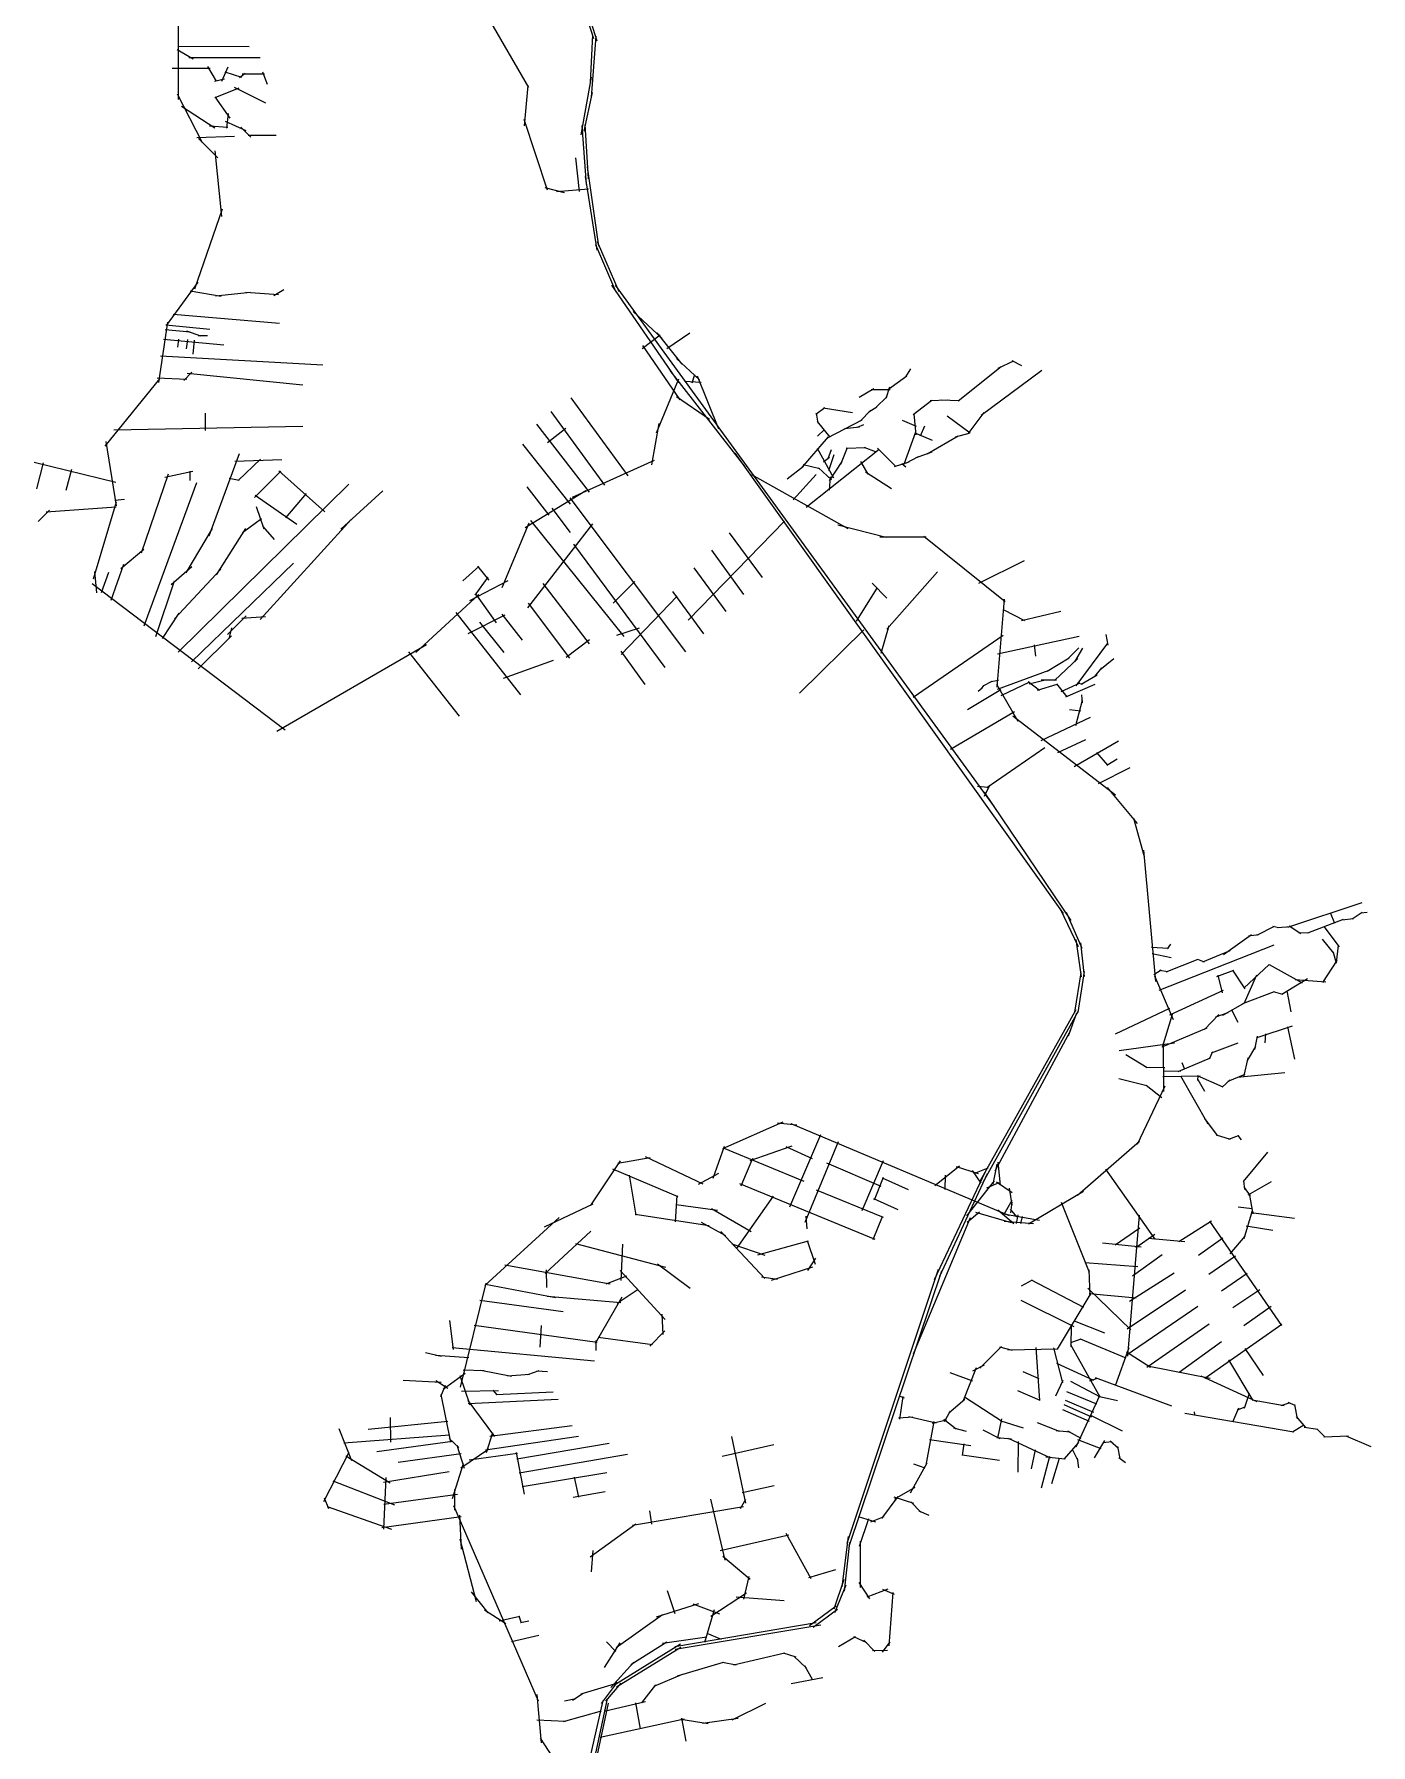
# Model space of a CAD drawing. Header units: inches. Extents: x 723427 to 759408, y 6910722 to 6968430.
# Drawn here: x 743970 to 747840, y 6947911 to 6952862 of the extents above; entities that cross this region are included whole.
import ezdxf

# ---------------------------------------------------------------- set-up
doc = ezdxf.new("R2010")
doc.units = ezdxf.units.IN
doc.header["$MEASUREMENT"] = 0

msp = doc.modelspace()

# ---------------------------------------------------------------- linework, layer by layer
for points in [[(745483.1, 6953182.2), (745589.3, 6952850.1)], [(745494.4, 6953178.2), (745599.1, 6952843)], [(745250, 6952970.4), (745401.5, 6952707.9)], [(744388.4, 6952673.2), (744388.4, 6952903.8)], [(745581.2, 6952722.9), (745588, 6952860.9)], [(745583.9, 6952680.6), (745597.4, 6952856.9)], [(744383.9, 6952818.4), (744430.4, 6952791.5)], [(744386.7, 6952827.4), (744592.6, 6952826.6)], [(744417.9, 6952795.2), (744624.6, 6952795.2)], [(744369.4, 6952764.6), (744479.7, 6952764.6)], [(744472.4, 6952768.6), (744496.9, 6952726.2)], [(744513.9, 6952726.7), (744532.1, 6952767.7)], [(744522.3, 6952753.7), (744570.5, 6952737.7)], [(744564.7, 6952737.3), (744580.7, 6952750.1)], [(744572.3, 6952747.9), (744637.1, 6952747.9)], [(744631.1, 6952753.5), (744644.9, 6952718.2)], [(745554.1, 6952571.1), (745583.9, 6952737.8)], [(744384.6, 6952689.7), (744456.4, 6952548.8)], [(744491.9, 6952726.5), (744521.1, 6952733.3)], [(744493.7, 6952679.6), (744563.9, 6952707)], [(744548.8, 6952709), (744639.8, 6952664.1)], [(745389.8, 6952596.8), (745400.1, 6952713.8)], [(745562.7, 6952581.4), (745586.2, 6952693.5)], [(744396.6, 6952653.8), (744493.6, 6952591.4)], [(744492.7, 6952681.6), (744536.7, 6952619.2)], [(744477.3, 6952597.7), (744531.1, 6952593.1)], [(744522.9, 6952610.3), (744582.9, 6952584.1)], [(744528.3, 6952590.2), (744532.5, 6952633.2)], [(744568.3, 6952593.6), (744597.2, 6952564.7)], [(745387.8, 6952616.6), (745455.2, 6952411.9)], [(745555.6, 6952598.6), (745568.3, 6952427.1)], [(745564.1, 6952601.2), (745574.4, 6952443.5)], [(744440.8, 6952563.1), (744549.7, 6952567.2)], [(744446.3, 6952560.5), (744501.9, 6952504.9)], [(744589.7, 6952569.8), (744670.8, 6952569.8)], [(744493.5, 6952524.7), (744512.2, 6952334.9)], [(745537.7, 6952504.9), (745548.4, 6952407.3)], [(745565.1, 6952450.7), (745599.4, 6952237.7)], [(745571, 6952478.4), (745604.2, 6952249.1)], [(745448.6, 6952418.7), (745504.8, 6952404.5)], [(745482.1, 6952407.5), (745574.9, 6952415.1)], [(744435.2, 6952125), (744515.4, 6952356.6)], [(745595.7, 6952253.6), (745652.8, 6952118.9)], [(745600.5, 6952262.6), (745663.2, 6952117.4)], [(744353.2, 6952019.5), (744445.3, 6952145.1)], [(744421.8, 6952119.6), (744511.5, 6952104.5)], [(744495.1, 6952104.8), (744596.8, 6952116.1)], [(744582.5, 6952116.1), (744677.7, 6952109.3)], [(744663.6, 6952106), (744693.3, 6952123.1)], [(745642, 6952136.4), (745835.8, 6951854.1)], [(745652.2, 6952136.5), (746749.7, 6950625.9)], [(744372.3, 6952052.1), (744680.7, 6952025.8)], [(745704.4, 6952059.8), (745788.1, 6951982.1)], [(744330.7, 6951854.6), (744356.8, 6952029.3)], [(744349.4, 6952008.2), (744421.5, 6952000.7)], [(744351, 6952021.1), (744478.4, 6952009)], [(744411.6, 6952003.7), (744452, 6951989)], [(745730.6, 6951952.6), (745782.5, 6951992.7)], [(745772.9, 6951998.4), (745845.3, 6951907)], [(745801.7, 6951953), (745868.1, 6951998.3)], [(744344.3, 6951979.9), (744519.3, 6951962.9)], [(744386, 6951956.4), (744388.7, 6951979.9)], [(744411.1, 6951952.1), (744414.7, 6951979)], [(744430.8, 6951936.5), (744434.4, 6951976.5)], [(744445.4, 6951990.1), (744472.4, 6951990.1)], [(745731.6, 6951961.3), (745839, 6951804.2)], [(744336.3, 6951931.3), (744805.8, 6951905.6)], [(745830.1, 6951923.8), (745896.7, 6951862.2)], [(746493.3, 6951870.8), (746508.2, 6951893.6)], [(746645, 6951801.6), (746769.4, 6951901.1)], [(746761.2, 6951895.9), (746806.1, 6951917.3)], [(746800.9, 6951918.3), (746828.4, 6951903.9)], [(744175.8, 6951670.2), (744334.2, 6951864.6)], [(744325.8, 6951867.7), (744412.2, 6951863.5)], [(744403.2, 6951860.5), (744426.5, 6951883.8)], [(744413.3, 6951881.6), (744748.2, 6951847.3)], [(745771.5, 6951708.3), (745836.9, 6951864.9)], [(745810.4, 6951889.3), (746027.8, 6951610)], [(745853.4, 6951858.3), (745901.3, 6951855.7)], [(745874.7, 6951853.5), (745883.2, 6951877.6)], [(745889.6, 6951873.7), (745951, 6951720.2)], [(746440.4, 6951833.2), (746496.6, 6951873.8)], [(746712.3, 6951759.9), (746887.5, 6951890.3)], [(745523.4, 6951809.6), (745689, 6951584.6)], [(745829.9, 6951813.8), (745925.7, 6951748.3)], [(746358.9, 6951812.2), (746401.4, 6951836.7)], [(746393.7, 6951833.7), (746448.1, 6951834.5)], [(746406.1, 6951781.1), (746439.3, 6951813.5)], [(746436.4, 6951809.3), (746447.6, 6951842)], [(746515.4, 6951761.6), (746568.8, 6951803.3)], [(746564.2, 6951802.4), (746613.9, 6951804)], [(746595.6, 6951803.9), (746647.9, 6951802)], [(744466.6, 6951715.6), (744466.6, 6951765.9)], [(745466.3, 6951770), (745621.7, 6951556.9)], [(746233.4, 6951762.9), (746259.4, 6951782.1)], [(746233.8, 6951765.6), (746239.3, 6951737)], [(746254.7, 6951780.6), (746339, 6951767.9)], [(746266.6, 6951694.6), (746367, 6951746.4)], [(746361.5, 6951742.5), (746392.7, 6951774.6)], [(746386.8, 6951769.6), (746410, 6951784.3)], [(746483.3, 6951745.5), (746523.3, 6951728.2)], [(746517.1, 6951764), (746523.1, 6951702.8)], [(746613.8, 6951758.2), (746679.9, 6951708.5)], [(746674.6, 6951705.6), (746720.2, 6951767.6)], [(744200.9, 6951717.2), (744748.3, 6951727.8)], [(745424.1, 6951734.1), (745577.4, 6951536.6)], [(745456.5, 6951680.6), (745509.6, 6951721.8)], [(745757.9, 6951616.2), (745779.7, 6951735.3)], [(746191.7, 6951606.8), (746269.7, 6951697.1)], [(746237.2, 6951741.1), (746273.8, 6951695.7)], [(746238.4, 6951698.8), (746258.1, 6951718.5)], [(746315.7, 6951720.9), (746359.3, 6951726)], [(746354.1, 6951724.7), (746371.9, 6951733)], [(746489.1, 6951617.6), (746523.1, 6951711.4)], [(746519.6, 6951708.5), (746570, 6951687.8)], [(746536.1, 6951700.4), (746549, 6951728.5)], [(746555.1, 6951647.7), (746645.3, 6951699.8)], [(746637.1, 6951697), (746677.4, 6951707.6)], [(744177.8, 6951684), (744207.9, 6951497.1)], [(744476.8, 6951410.8), (744564.6, 6951649.3)], [(745384.2, 6951675.4), (745521.5, 6951502.4)], [(745999, 6951649.6), (746949.1, 6950317.1)], [(746205.5, 6951493.2), (746416.1, 6951661.6)], [(746237.4, 6951664), (746284.2, 6951578.8)], [(746269.1, 6951634.3), (746278.1, 6951660.2)], [(746271.2, 6951599.3), (746286, 6951645.6)], [(746305.8, 6951618.1), (746325, 6951666)], [(746321.2, 6951664), (746378.3, 6951666.6)], [(746372.6, 6951667.4), (746408, 6951653.6)], [(746412.1, 6951663.9), (746465.1, 6951610.9)], [(746521.3, 6951636.3), (746569.8, 6951653.6)], [(743970.2, 6951623.6), (744206.2, 6951565.5)], [(743977.5, 6951547), (743997.2, 6951621.6)], [(744063, 6951543.1), (744078.9, 6951603)], [(744348.2, 6951580.7), (744429.6, 6951597.9)], [(744421.9, 6951570.9), (744421.9, 6951597.6)], [(744551, 6951626.4), (744687.3, 6951631.5)], [(744560.9, 6951571.1), (744625.3, 6951632.8)], [(744608, 6951521.3), (744684.7, 6951598)], [(744678.2, 6951599), (744812, 6951479.6)], [(745528.5, 6951522.4), (745765.9, 6951629.3)], [(746150.5, 6951575.1), (746197.1, 6951612.1)], [(746196.9, 6951617.1), (746244.3, 6951605.7)], [(746241.1, 6951607.2), (746278.5, 6951572.6)], [(746255.5, 6951624.9), (746272.5, 6951638.3)], [(746272.9, 6951569.3), (746309.5, 6951625.3)], [(746362.4, 6951625.8), (746383.8, 6951588.8)], [(746376.8, 6951595.8), (746452.2, 6951547.9)], [(746461.3, 6951611.4), (746503.4, 6951624.6)], [(746482.2, 6951619.4), (746493.5, 6951610.1)], [(746494.1, 6951620.7), (746530.7, 6951640.1)], [(744280.6, 6951361.7), (744358.6, 6951589.9)], [(744288.9, 6951149.6), (744441.5, 6951564.7)], [(744387, 6951074), (744881.3, 6951560.3)], [(744534.2, 6951577.3), (744563.6, 6951571.4)], [(745396.3, 6951552.1), (745460.2, 6951470.4)], [(746046.6, 6951588.4), (746325.4, 6951431.4)], [(746167.9, 6951514.4), (746234.6, 6951588.4)], [(746272.9, 6951542.3), (746276.1, 6951581.7)], [(744142.2, 6951285.9), (744208.6, 6951509.4)], [(744203.2, 6951513.8), (744231.7, 6951517.1)], [(744610.3, 6951528.7), (744730.9, 6951443.9)], [(744613.3, 6951495.8), (744635.5, 6951430.3)], [(744698.9, 6951462.9), (744758.7, 6951533.3)], [(744858.4, 6951429.8), (744979.6, 6951540.4)], [(745391.3, 6951435.1), (745567, 6951541.8)], [(745521.1, 6951520.7), (745855.7, 6951074.7)], [(743981.8, 6951451.9), (744014.3, 6951484.4)], [(744005.1, 6951480.1), (744207.8, 6951494.9)], [(744572.8, 6951420.3), (744628.2, 6951460.5)], [(744624.2, 6951168.6), (744887.8, 6951457.9)], [(745324.6, 6951261.4), (745403, 6951448)], [(745406.7, 6951455.3), (745677.1, 6951119.5)], [(745468.6, 6951490.3), (745521.8, 6951420.4)], [(745863.7, 6951166.2), (746142.2, 6951453.4)], [(744410.3, 6951303), (744486.9, 6951431.8)], [(744497.7, 6951298), (744583.1, 6951431.4)], [(744631.7, 6951437.2), (744664.6, 6951399.7)], [(745399.8, 6951201.9), (745587.1, 6951445.5)], [(745982.7, 6951419.6), (746077.8, 6951289.5)], [(746296.7, 6951442.7), (746437.1, 6951406.2)], [(746418.7, 6951407.2), (746552.4, 6951407.2)], [(746546.1, 6951409.2), (746781.4, 6951220.5)], [(744220.9, 6951315.6), (744287.2, 6951371.6)], [(745531.6, 6951386.3), (745795.8, 6951029.5)], [(745931.5, 6951369.4), (746024.1, 6951240.4)], [(744145.1, 6951307.1), (744150.6, 6951245.6)], [(744165.5, 6951246.3), (744186.5, 6951305.8)], [(744193.1, 6951224.4), (744229.5, 6951328.6)], [(744367.1, 6951269.4), (744426.6, 6951321.3)], [(744376.4, 6951170.3), (744510.3, 6951313.9)], [(744425.4, 6951046.1), (744721.1, 6951331.4)], [(745211.4, 6951280.4), (745257.6, 6951321.8)], [(745254, 6951322.5), (745286.9, 6951281.9)], [(745880.3, 6951317.7), (745972.4, 6951191.5)], [(746438.5, 6951140.8), (746585.8, 6951305.9)], [(746705, 6951273.6), (746837.2, 6951338.7)], [(744138.4, 6951272.6), (744696.5, 6950848.8)], [(744321.9, 6951119.5), (744376.7, 6951280.6)], [(745231.5, 6951223.5), (745342, 6951281.3)], [(745246.6, 6951238.6), (745284.9, 6951291.1)], [(745442.7, 6951272.1), (745576.8, 6951097.8)], [(745646.4, 6951216), (745709.1, 6951278.8)], [(745818.1, 6951249.5), (745908.2, 6951126.4)], [(746351.2, 6951163.5), (746410.8, 6951259.3)], [(746395.8, 6951273.6), (746439.2, 6951230.2)], [(745075.2, 6951072.8), (745257.8, 6951240.8)], [(745247.4, 6951242.2), (745307.3, 6951158.6)], [(745400.3, 6951215.2), (745520.4, 6951056.6)], [(745669.6, 6951066.8), (745831.9, 6951236.3)], [(746758, 6950972.9), (746779, 6951226.9)], [(744342, 6951113.5), (744389.5, 6951186.7)], [(744529.9, 6951125.2), (744583.8, 6951179.1)], [(744571.2, 6951172.5), (744640.2, 6951176.8)], [(745190.6, 6951188.7), (745378, 6950950.5)], [(745226.7, 6951127.7), (745333.8, 6951182)], [(745259.6, 6951160.6), (745329.9, 6951072.8)], [(745324.4, 6951184.2), (745382.7, 6951108.5)], [(746422.6, 6951071.3), (746445.3, 6951151.1)], [(746775.8, 6951197.5), (746837.7, 6951165.1)], [(746828.3, 6951165.1), (746942.9, 6951192.5)], [(744445.3, 6951025.6), (744541.2, 6951121.5)], [(744534.9, 6951112.1), (744542, 6951144.1)], [(745510.7, 6951059.4), (745578.3, 6951110.2)], [(745656.6, 6951123.3), (745722.7, 6951144.5)], [(746186.1, 6950955.3), (746372.4, 6951138.4)], [(746514.9, 6950943.3), (746775.5, 6951123.1)], [(746759.6, 6951069.4), (746996, 6951119.9)], [(746986.7, 6950976), (747079, 6951099.9)], [(747072.9, 6951124.5), (747078.6, 6951094.2)], [(744672.2, 6950845.2), (745106, 6951095.7)], [(745053.7, 6951074.7), (745200.4, 6950888.8)], [(745328.7, 6950998.4), (745473.8, 6951050.9)], [(745668.3, 6951076.5), (745737.9, 6950979.9)], [(746864.9, 6951094.9), (746869.4, 6951062.2)], [(746903.3, 6951019), (746967.1, 6951057.5)], [(746923.9, 6950991.9), (746992.2, 6951055)], [(746963, 6951054.7), (746994.2, 6951085.9)], [(746983.2, 6951045.4), (747006.3, 6951085.4)], [(747055, 6951022.2), (747096.4, 6951055.4)], [(746759.1, 6950967), (746908.9, 6951021.7)], [(747001.3, 6950981.5), (747047.4, 6951008.1)], [(747041.2, 6951003.2), (747061.4, 6951028.6)], [(746672.1, 6950907.9), (746768.5, 6950965.4)], [(746703.5, 6950961.4), (746714.9, 6950970.3)], [(746712.6, 6950967.7), (746719.2, 6950977.6)], [(746717.3, 6950976.2), (746744, 6950990)], [(746739.4, 6950988.6), (746762.4, 6950993)], [(746756.5, 6950980.9), (746818.3, 6950873.9)], [(746769.8, 6950948.3), (746852.8, 6950987.9)], [(746847.9, 6950988.7), (746880.8, 6950963.7)], [(746851.3, 6950981.7), (746897.2, 6950994)], [(746875, 6950963.7), (746932, 6950981.5)], [(746885.6, 6950993.3), (746929.5, 6950993.3)], [(746930.2, 6950982.4), (746960.3, 6950944.4)], [(746943.4, 6950960), (746998.7, 6950985.2)], [(746956.9, 6950944.3), (747042.3, 6950980.8)], [(746989.7, 6950984.1), (747005.9, 6950982.3)], [(746623.2, 6950793), (746808, 6950902)], [(746967.3, 6950907.6), (747000.8, 6950904.4)], [(746985.8, 6950861.3), (747005.2, 6950934.9)], [(747002.7, 6950950.5), (747004.7, 6950927.1)], [(746803.5, 6950889.8), (747100.9, 6950660.4)], [(746885.3, 6950817.9), (747028.6, 6950885.9)], [(746933.6, 6950783.2), (747015.2, 6950820.6)], [(746981.3, 6950742.4), (747109.8, 6950817.3)], [(746728, 6950682), (746896, 6950797.5)], [(747046.1, 6950783.1), (747077.5, 6950746.7)], [(747075.3, 6950746.3), (747105.3, 6950764.6)], [(747051.9, 6950693.3), (747142.8, 6950739.6)], [(746701.7, 6950685.8), (746732.2, 6950683)], [(746720.1, 6950668.4), (746971.2, 6950297.3)], [(746721.2, 6950657.1), (746736.6, 6950689)], [(747076.6, 6950682.2), (747163.8, 6950577.6)], [(747153.2, 6950593.5), (747183.9, 6950482.5)], [(747181.6, 6950500.9), (747216.4, 6950120.5)], [(746940.5, 6950331.2), (746992.9, 6950221.6)], [(746957.8, 6950321.2), (747002.9, 6950217.3)], [(747599.5, 6950277.9), (747815.4, 6950349.4)], [(747722.1, 6950320.2), (747735.1, 6950289.2)], [(747785.6, 6950301.9), (747814.8, 6950321.2)], [(747811.3, 6950319.7), (747829.6, 6950321.1)], [(747509.5, 6950254.9), (747561.2, 6950281)], [(747556.3, 6950280.9), (747573.3, 6950276.8)], [(747568.9, 6950277), (747609.5, 6950280.1)], [(747603.4, 6950282), (747637.5, 6950259.9)], [(747631.8, 6950261), (747661.4, 6950262.2)], [(747657.4, 6950261.2), (747761.3, 6950300.7)], [(747704.1, 6950280), (747748.2, 6950220.8)], [(747755.9, 6950299.4), (747790, 6950303)], [(746985.8, 6950242.3), (747001.1, 6950134.5)], [(746999.1, 6950232.3), (747010.2, 6950135.2)], [(747205.3, 6950220.1), (747254.1, 6950216.7)], [(747226.9, 6950095.7), (747560.5, 6950226.7)], [(747251.4, 6950215.4), (747260.6, 6950228.4)], [(747354, 6950177.6), (747432.9, 6950210.2)], [(747413.6, 6950198.9), (747494.4, 6950256.3)], [(747485.8, 6950252.7), (747515, 6950256.9)], [(747699.2, 6950243.2), (747732.2, 6950202.5)], [(747740.5, 6950174.6), (747746.7, 6950225.8)], [(747207.2, 6950201.6), (747262.2, 6950189.8)], [(747247.1, 6950148.5), (747339.9, 6950185.1)], [(747338, 6950185.2), (747357.5, 6950177.5)], [(747472.6, 6950101.3), (747546.1, 6950169.4)], [(747545.4, 6950169.4), (747641, 6950117.1)], [(747700.9, 6950117.6), (747742.1, 6950181.6)], [(747731, 6950205.3), (747739.6, 6950173.2)], [(746983.4, 6950031.6), (747001.2, 6950146.1)], [(746992.4, 6950030.5), (747010.8, 6950149.1)], [(747211.6, 6950140.5), (747233.1, 6950154.3)], [(747213.4, 6950136.6), (747267.7, 6950010.9)], [(747227.9, 6950153), (747252.6, 6950149.7)], [(747394.5, 6950134.6), (747443, 6950153.5)], [(747397.3, 6950138.5), (747410, 6950087.5)], [(747439.7, 6950153.8), (747475.6, 6950098.9)], [(747473.2, 6950056.8), (747510.1, 6950140)], [(747582.8, 6950084.4), (747656.8, 6950129.3)], [(747620.7, 6950126.2), (747709.9, 6950120)], [(747258.2, 6950024.2), (747413.2, 6950095.9)], [(747469.1, 6950056.5), (747561.1, 6950091.8)], [(747556.8, 6950091.8), (747584, 6950084.4)], [(747596.7, 6950093.5), (747608.3, 6950032.8)], [(746710.1, 6949544.6), (746986.6, 6950039.9)], [(746718.1, 6949539.4), (746994.1, 6950035.6)], [(746964.3, 6949963.8), (746988.4, 6950030.2)], [(747100.9, 6949968.8), (747257.8, 6950043.2)], [(747236.4, 6949930.6), (747265.8, 6950026.2)], [(747358.3, 6949981.7), (747400.2, 6950024.7)], [(747391, 6950018), (747427.3, 6950030.8)], [(747411.7, 6950023.3), (747476.6, 6950059.8)], [(747436.7, 6950039), (747455, 6950002.9)], [(746752, 6949572.7), (746970.8, 6949978.1)], [(747235.9, 6949931.4), (747365.9, 6949986.6)], [(747504, 6949924.2), (747511.9, 6949962.3)], [(747510.5, 6949958.4), (747613.5, 6949992.6)], [(747534.2, 6949942.8), (747536.2, 6949969.1)], [(747598.4, 6949988.9), (747618.8, 6949896.2)], [(747111.6, 6949920.5), (747271.9, 6949942.6)], [(747238.9, 6949941.7), (747240, 6949802.2)], [(747372.9, 6949896.9), (747382.5, 6949918.2)], [(747378.5, 6949913.9), (747456, 6949943)], [(747483, 6949891.8), (747506.6, 6949932.7)], [(747130.5, 6949909.3), (747192.3, 6949871.9)], [(747188.4, 6949873.1), (747243.7, 6949871.9)], [(747238.7, 6949860.8), (747289.5, 6949862.1)], [(747282.3, 6949860.3), (747376.2, 6949899.2)], [(747293.1, 6949886.3), (747300.3, 6949867.2)], [(747472.2, 6949844.1), (747485.3, 6949899.3)], [(747110.7, 6949840.3), (747191.7, 6949819.3)], [(747164.2, 6949650.1), (747244.7, 6949819)], [(747189.7, 6949820.3), (747234.7, 6949784.5)], [(747237.9, 6949845.8), (747346, 6949847.7)], [(747288.9, 6949847.7), (747368.3, 6949708.6)], [(747336.9, 6949848.7), (747411.7, 6949815.8)], [(747339.1, 6949837.2), (747358.6, 6949803.2)], [(747339.2, 6949834.3), (747340.3, 6949848.7)], [(747409.7, 6949814.9), (747432.6, 6949836.2)], [(747426.9, 6949832.2), (747476.6, 6949852.6)], [(747453.9, 6949844.1), (747591.3, 6949856.8)], [(745964.1, 6949637.4), (746138.4, 6949714.6)], [(747358, 6949724.3), (747395.4, 6949674.4)], [(746121.8, 6949711.4), (746177.7, 6949705.3)], [(746158.1, 6949468), (746247.9, 6949678.2)], [(746160.7, 6949709.2), (746793.1, 6949443.7)], [(747392.4, 6949676.6), (747432.4, 6949664.7)], [(747428.7, 6949664.4), (747456.6, 6949674.6)], [(747455, 6949675.3), (747464.4, 6949662.5)], [(745738.6, 6949614.4), (745906.3, 6949535.1)], [(745936.1, 6949551.8), (745968.4, 6949643.7)], [(745964.7, 6949638.8), (746198.3, 6949542.7)], [(746043.4, 6949602.1), (746164.5, 6949644.9)], [(746146.6, 6949643), (746223, 6949608.7)], [(746202.1, 6949423.8), (746298.6, 6949657.4)], [(746990.7, 6949502.2), (747170, 6949658.2)], [(747471.3, 6949541.3), (747541.6, 6949626.7)], [(745583.1, 6949473.7), (745667.7, 6949601.2)], [(745644.8, 6949578.4), (745834.1, 6949498.3)], [(745660.1, 6949594.6), (745753.3, 6949611.6)], [(745893.3, 6949533.5), (745952.7, 6949565.9)], [(746016.7, 6949529.4), (746051.2, 6949609.4)], [(746263.8, 6949595.4), (746421.4, 6949528.6)], [(746367.8, 6949458), (746429.5, 6949602.4)], [(746576.5, 6949258.1), (746724.2, 6949571.1)], [(746577.3, 6949529.7), (746649.6, 6949586.8)], [(746639, 6949585), (746703.2, 6949564.7)], [(746685.8, 6949573.3), (746710.7, 6949536.8)], [(746693.2, 6949566.2), (746732.6, 6949581)], [(746746.3, 6949534.4), (746758.5, 6949591.7)], [(746759.9, 6949597.3), (746767.2, 6949530.9)], [(747071.5, 6949577.1), (747215.1, 6949375)], [(745692.3, 6949559.8), (745711.8, 6949444.7)], [(746012.6, 6949535.5), (746403.6, 6949374.8)], [(746234.4, 6949517.7), (746428.3, 6949438.4)], [(746402.8, 6949488.9), (746429.5, 6949554.2)], [(746425.2, 6949552.1), (746500.8, 6949518.7)], [(746592.5, 6949268), (746730.5, 6949564.5)], [(746608, 6949518.6), (746608.8, 6949559.9)], [(746670.7, 6949442.7), (746750.3, 6949543.3)], [(746727.8, 6949523.5), (746763.7, 6949538.8)], [(746756, 6949541.2), (746801.7, 6949510.1)], [(746792.8, 6949522.6), (746801.1, 6949473.9)], [(747471.7, 6949543.5), (747474.7, 6949519)], [(747473.2, 6949524.6), (747490.9, 6949500.5)], [(747484.6, 6949503.1), (747552.5, 6949541.9)], [(745447.2, 6949410.2), (745588.8, 6949477.5)], [(745826.9, 6949425.1), (745831.6, 6949501.1)], [(745828.7, 6949474.7), (745948.5, 6949458.3)], [(746003.1, 6949347.1), (746111.1, 6949499.2)], [(746399.7, 6949492.7), (746470.7, 6949460.8)], [(746778.6, 6949446.8), (746801.4, 6949487.3)], [(746797.5, 6949451), (746801.4, 6949481.8)], [(746849.1, 6949418.7), (747007.9, 6949513.9)], [(746943.9, 6949482.1), (747024.9, 6949278.9)], [(747455.8, 6949468.4), (747496.2, 6949464)], [(747487.3, 6949507.4), (747498, 6949448.4)], [(745275.3, 6949240.6), (745489.9, 6949437.7)], [(745710.3, 6949447.5), (745924.8, 6949414.6)], [(745901.5, 6949424.1), (745971.9, 6949385.6)], [(745931, 6949463.9), (746045.6, 6949397.3)], [(746203.9, 6949441), (746207.1, 6949404.9)], [(746398.7, 6949374), (746426.2, 6949440.3)], [(746516, 6949042.9), (746680.5, 6949437.8)], [(746671.6, 6949424.1), (746707, 6949454.3)], [(746695.4, 6949453.1), (746798.9, 6949423.3)], [(746760.1, 6949459.8), (746806.2, 6949419.8)], [(746778.2, 6949426.6), (746863.4, 6949420.5)], [(746782.1, 6949446.9), (746881, 6949429.6)], [(746795.7, 6949461.5), (746814.2, 6949439.1)], [(746814.2, 6949420.2), (746818.8, 6949444.8)], [(746826.4, 6949420.6), (746831.3, 6949440.3)], [(747136.5, 6949036.5), (747170.6, 6949444)], [(747284.4, 6949368.4), (747379.2, 6949427.4)], [(747372.8, 6949426.5), (747581.1, 6949124.5)], [(747473, 6949376.6), (747497.8, 6949457.6)], [(747493.6, 6949451.8), (747619.1, 6949436)], [(745449.6, 6949275.8), (745582, 6949398.1)], [(745958.6, 6949396.7), (746085.8, 6949260.7)], [(746064.8, 6949329.6), (746211.5, 6949370)], [(746208.2, 6949370.5), (746231, 6949302.4)], [(747100.2, 6949358.6), (747171.7, 6949407.5)], [(747159.8, 6949350.4), (747215.1, 6949389.7)], [(747195.8, 6949378.1), (747301.4, 6949367.9)], [(747341.4, 6949328.7), (747411.6, 6949378.6)], [(747432.7, 6949332.6), (747476.5, 6949383.3)], [(747478.8, 6949413.7), (747556.3, 6949401.3)], [(745537, 6949362), (745797.8, 6949294)], [(745669.8, 6949254.7), (745674.6, 6949360.7)], [(745990.2, 6949361.6), (746085.2, 6949328.5)], [(746209.7, 6949284.5), (746232.9, 6949319.5)], [(747063.5, 6949364.1), (747175.4, 6949352.5)], [(747149.8, 6949269), (747236.3, 6949330.1)], [(747370.9, 6949273.9), (747448.4, 6949326.1)], [(745332.5, 6949300.1), (745638.2, 6949245.6)], [(745452.1, 6949285.6), (745453.4, 6949234.6)], [(745626.5, 6949245.1), (745686.2, 6949268.7)], [(745666.8, 6949284.4), (745797, 6949142)], [(745774.7, 6949303.7), (745869.3, 6949232.9)], [(746105.1, 6949256.1), (746224.4, 6949294.5)], [(746323.7, 6948495), (746588.8, 6949287.7)], [(746329.5, 6948486.1), (746598.4, 6949282.7)], [(747012, 6949307.6), (747165.3, 6949295.7)], [(747023.6, 6949286.4), (747026.7, 6949210.7)], [(747141.1, 6949195.6), (747270.5, 6949277.3)], [(747407.4, 6949225.6), (747482.1, 6949275.9)], [(745204.5, 6948946.5), (745279, 6949247.3)], [(745277.2, 6949244.8), (745479.2, 6949206)], [(745658.4, 6949189.3), (745718.7, 6949230.1)], [(746076.1, 6949265.7), (746121.9, 6949259.3)], [(746829.1, 6949239.4), (746860.2, 6949257.5)], [(746856.3, 6949257), (747007.9, 6949178.3)], [(746932.4, 6949056.1), (747030.6, 6949218.2)], [(747021.1, 6949232.8), (747144.7, 6949111.9)], [(747134.6, 6949114.9), (747303.2, 6949227.9)], [(747440.9, 6949176.9), (747518.4, 6949229)], [(745260.1, 6949198.2), (745501.8, 6949165.4)], [(745455.5, 6949209.6), (745668.4, 6949191.8)], [(745594.8, 6949073.7), (745672.2, 6949207.4)], [(746826.5, 6949198.1), (746980.5, 6949121.8)], [(747024.5, 6949217.6), (747160.5, 6949204.7)], [(747131.4, 6949038.7), (747338.9, 6949180.4)], [(747472.8, 6949125.1), (747551, 6949180.5)], [(745172.2, 6949139), (745183.3, 6949055.8)], [(745243.6, 6949125.6), (745599.9, 6949076.5)], [(745435.2, 6949062.3), (745438.7, 6949125.1)], [(745787.7, 6949157.8), (745789.8, 6949099.2)], [(746972.6, 6949063), (746973.7, 6949127.6)], [(746981.1, 6949138.8), (747069.4, 6949103.6)], [(747191.7, 6949004.6), (747371.8, 6949129.4)], [(747359.4, 6948972.1), (747582, 6949128.9)], [(745596.2, 6949081.3), (745596.4, 6949053)], [(745602.7, 6949091.6), (745760.4, 6949070.2)], [(745752.5, 6949065.3), (745796.4, 6949109.3)], [(746971.5, 6949076.1), (747000.9, 6949086.3)], [(746998.1, 6949086), (747130.8, 6949031.4)], [(747285, 6948989.9), (747408, 6949078.5)], [(745103.1, 6949046.6), (745148.1, 6949036.2)], [(745132, 6949038.8), (745228.9, 6949031.9)], [(745180.4, 6949061), (745592.4, 6949022.5)], [(746708.4, 6949001.3), (746770.7, 6949063.9)], [(746765.4, 6949063), (746801.7, 6949053.7)], [(746789.4, 6949054.9), (746933.8, 6949057.1)], [(746869.7, 6949061.3), (746880.7, 6948908.1)], [(746920.8, 6949060.2), (746947.1, 6948958.6)], [(746970.1, 6949069.6), (747055.5, 6948918)], [(747100.5, 6948951.1), (747140.6, 6949061.3)], [(747132.2, 6949048.7), (747201.7, 6949004.4)], [(747428.3, 6949025.8), (747498.7, 6948908.1)], [(747475.4, 6949057.9), (747528.6, 6948980.1)], [(745154.3, 6948940.7), (745218.3, 6948986.7)], [(745202.3, 6948979.8), (745231.3, 6948895.6)], [(745211.9, 6948996.4), (745273.4, 6948994.5)], [(745263.4, 6948995.6), (745352.1, 6948977.8)], [(745340.4, 6948979.6), (745404.3, 6948984.1)], [(745398.9, 6948983.2), (745432.2, 6948994.5)], [(745425.5, 6948993.3), (745456.4, 6948991.5)], [(746621.6, 6948989.2), (746686.3, 6948965)], [(746660.2, 6948905.6), (746698.1, 6949003.5)], [(746687.6, 6948994.1), (746721.2, 6949011.1)], [(746832.6, 6948991.3), (746878.6, 6948971.6)], [(746929.6, 6949016), (747036.7, 6948966.4)], [(747026.7, 6948964.4), (747048.5, 6948972.8)], [(747041.8, 6948974.5), (747262.6, 6948892.2)], [(747193.3, 6949007.9), (747375.1, 6948972.7)], [(747347.5, 6948979.4), (747509.5, 6948904.6)], [(745038.5, 6948966.6), (745148.6, 6948961.1)], [(745133.3, 6948966), (745167.5, 6948944)], [(745147.7, 6948919.2), (745160.7, 6948952.1)], [(745147.9, 6948925.1), (745175.3, 6948787.1)], [(745207.4, 6948935.2), (745314.9, 6948936.4)], [(745298.1, 6948937.5), (745309.7, 6948924)], [(745307.3, 6948924.9), (745472.3, 6948932.5)], [(746474.1, 6948921.4), (746489.3, 6948915.7)], [(746816.6, 6948936.5), (746882.1, 6948909.2)], [(746928.3, 6948920.9), (746948.9, 6948966.4)], [(746958.5, 6948934), (747046.1, 6948897.9)], [(746970.1, 6948963.5), (747056.5, 6948918.1)], [(746987, 6948773.5), (747055.5, 6948922.6)], [(747473.8, 6948886), (747489, 6948929.1)], [(745225.8, 6948907.4), (745302.5, 6948804.1)], [(745226.4, 6948899.2), (745486.8, 6948911.9)], [(746476.2, 6948854.2), (746486.3, 6948919.8)], [(746605.9, 6948847.2), (746622.7, 6948878.2)], [(746618.5, 6948871.8), (746664.8, 6948911.8)], [(746663.5, 6948918.5), (746773.7, 6948847.2)], [(746946.9, 6948881.9), (747025, 6948847.6)], [(746951.5, 6948896.5), (747031.5, 6948860.4)], [(746955, 6948909.2), (747036.7, 6948874.1)], [(747050.4, 6948920.1), (747106.9, 6948908)], [(747328.4, 6948874.8), (747329.4, 6948866)], [(747440.7, 6948845.6), (747457.4, 6948886.7)], [(747453.7, 6948881.2), (747476.1, 6948889.7)], [(747496.7, 6948909.5), (747588.7, 6948893.3)], [(747580.7, 6948893.3), (747606.1, 6948902.1)], [(747600, 6948902.8), (747620.3, 6948894.4)], [(747619.3, 6948896.7), (747626.7, 6948854.9)], [(744852.3, 6948826.3), (744888.5, 6948734)], [(744937.2, 6948824.4), (745167.8, 6948848.4)], [(745001.1, 6948859.1), (745002.1, 6948787)], [(745289.4, 6948804.9), (745527.3, 6948835.4)], [(746472.9, 6948857.7), (746513.9, 6948860.6)], [(746502.9, 6948861.7), (746581.5, 6948842.8)], [(746552.9, 6948720.3), (746575.7, 6948846.6)], [(746570.3, 6948842.3), (746611.4, 6948851.8)], [(746604.2, 6948853.4), (746639.1, 6948826)], [(746631.8, 6948828.7), (746668.3, 6948818.7)], [(746716.7, 6948822.7), (746765.9, 6948798.2)], [(746760.2, 6948799.2), (746771.6, 6948855.2)], [(746769.2, 6948849.3), (746833, 6948828.4)], [(746874.4, 6948843.9), (746938, 6948819.4)], [(747028.3, 6948865.5), (747119.8, 6948820.1)], [(747301.8, 6948871), (747617.1, 6948817.6)], [(747613.4, 6948816.7), (747646, 6948837.4)], [(747624.2, 6948861.3), (747650.9, 6948829.3)], [(747647.2, 6948831), (747686.4, 6948824.4)], [(747684.2, 6948825.3), (747707.6, 6948801.5)], [(744866.9, 6948785.5), (745172.2, 6948808.6)], [(744961.8, 6948760), (745181.2, 6948790.6)], [(745171.4, 6948797.5), (745199.6, 6948772.1)], [(745193.4, 6948778.9), (745214.7, 6948711.9)], [(745277, 6948765), (745545.7, 6948804.3)], [(745279.5, 6948756.9), (745297.9, 6948815.1)], [(745367.2, 6948738.6), (745635.3, 6948784.3)], [(745961.8, 6948746.6), (746111.2, 6948780.3)], [(745988.7, 6948803.5), (746029.9, 6948611)], [(746562.2, 6948794.6), (746682.3, 6948777.9)], [(746658.1, 6948748.4), (746662.4, 6948782.4)], [(746757, 6948800.8), (746799.5, 6948796.5)], [(746789.9, 6948798.8), (746912.2, 6948742.2)], [(746819.2, 6948700), (746819.8, 6948789.3)], [(746929.2, 6948820.8), (746969.3, 6948817.4)], [(746952.5, 6948737.6), (746994.3, 6948785.9)], [(746961.6, 6948819.6), (747000.5, 6948798.8)], [(746991.1, 6948794.9), (747058, 6948769.2)], [(747040.1, 6948741.6), (747070.2, 6948791.7)], [(747064.6, 6948786.3), (747089.6, 6948789.4)], [(747085.4, 6948791.3), (747109.8, 6948769.7)], [(747106.6, 6948774.9), (747113.5, 6948740)], [(747704.4, 6948802.8), (747775.6, 6948805.2)], [(747768.1, 6948805.6), (747839.9, 6948775)], [(744809.2, 6948615.9), (744882.5, 6948758.2)], [(744872.4, 6948747.8), (745000.7, 6948669.9)], [(745023.6, 6948729.2), (745206.5, 6948754.8)], [(745181.1, 6948623.8), (745213.3, 6948725.2)], [(745205.1, 6948712.8), (745286.3, 6948768.3)], [(745229.9, 6948736.3), (745369.8, 6948755.1)], [(745365.4, 6948757.6), (745389, 6948636.7)], [(745374.2, 6948698.6), (745687.5, 6948752.5)], [(746507.7, 6948640.6), (746555.8, 6948727.7)], [(746515.8, 6948724.7), (746548.7, 6948712.7)], [(746656.7, 6948750.8), (746765.2, 6948735.2)], [(746857.4, 6948710.4), (746869.4, 6948764.7)], [(746886.1, 6948655.3), (746911.1, 6948746.6)], [(746899.1, 6948745.1), (746954.9, 6948738.7)], [(746916.7, 6948667.5), (746938.8, 6948741.1)], [(746975, 6948766.6), (746991.6, 6948733.7)], [(746989.6, 6948741.1), (746993.8, 6948712.7)], [(747110.8, 6948743), (747129.6, 6948728.6)], [(744834.8, 6948675.5), (745012.9, 6948606.1)], [(744981.6, 6948671.9), (745172, 6948702.3)], [(744982.1, 6948535.7), (744989.3, 6948685.3)], [(745383.1, 6948658.6), (745627.8, 6948699.9)], [(745533.4, 6948686.3), (745546.4, 6948628)], [(744809.9, 6948626), (744822, 6948594.8)], [(744982.9, 6948607.7), (745195.6, 6948637.1)], [(745186.7, 6948650.6), (745187.5, 6948590.7)], [(745530.4, 6948627.8), (745623.6, 6948644.2)], [(746020.1, 6948641.3), (746112.1, 6948661.4)], [(746424, 6948566), (746471.8, 6948629.6)], [(746459.3, 6948628.7), (746516.2, 6948610.2)], [(746462.3, 6948622.8), (746520.4, 6948657.2)], [(744818.2, 6948601), (745004.5, 6948535.7)], [(745184.3, 6948603.7), (745429.5, 6948038.9)], [(745201.7, 6948575.8), (745206, 6948477.1)], [(745702.6, 6948547.4), (746023.8, 6948601.1)], [(745751.5, 6948588.9), (745757.4, 6948549.7)], [(745927.9, 6948622.3), (745970.1, 6948445.7)], [(746014.6, 6948595.5), (746030.5, 6948622.3)], [(746507.8, 6948614.7), (746537.2, 6948584.2)], [(746531, 6948588.1), (746560.2, 6948575.8)], [(744976.7, 6948540.3), (745206.6, 6948571.6)], [(745579.8, 6948455.5), (745711.8, 6948551.3)], [(746356, 6948571.8), (746406.3, 6948556.4)], [(746359.8, 6948485.9), (746386.9, 6948566.3)], [(746392.9, 6948556.8), (746431.3, 6948572.3)], [(745202.5, 6948507.9), (745250.1, 6948325.7)], [(745956.1, 6948474), (746155.3, 6948518.8)], [(746146.2, 6948523.7), (746219.1, 6948392.6)], [(746309.1, 6948368.9), (746327.8, 6948514.1)], [(746316.1, 6948356.2), (746331.8, 6948496.7)], [(746362.2, 6948366.6), (746362.6, 6948500.4)], [(745584, 6948412.2), (745588.1, 6948473.9)], [(745963.7, 6948457.2), (746042.7, 6948390.6)], [(746024.3, 6948332.5), (746040.5, 6948398.8)], [(746212.7, 6948395.8), (746291.2, 6948418.5)], [(746286.6, 6948304.5), (746315.1, 6948391.1)], [(746357.6, 6948381.5), (746388.4, 6948333.4)], [(745235.6, 6948354.5), (745283.6, 6948293.1)], [(745802.7, 6948358.2), (745825.3, 6948291.1)], [(745929.4, 6948283.4), (746032.5, 6948351)], [(746002.2, 6948339.1), (746141.7, 6948329.4)], [(746288.5, 6948294.3), (746320.9, 6948374.4)], [(746382.2, 6948339.1), (746442.5, 6948363)], [(746426.2, 6948362), (746460.2, 6948347.1)], [(746445.1, 6948197.7), (746457, 6948352.2)], [(745273.8, 6948301.6), (745335.8, 6948262.5)], [(745316, 6948270), (745376.6, 6948283.2)], [(745373.5, 6948284.1), (745380.4, 6948264.5)], [(745654.9, 6948192.8), (745789.5, 6948288.9)], [(745772, 6948282), (745894.9, 6948320.3)], [(745877.5, 6948319.1), (745954.4, 6948290.8)], [(745911.7, 6948208), (745939.4, 6948302.8)], [(746215, 6948256.8), (746292.4, 6948313.4)], [(746225.6, 6948251.4), (746295.8, 6948303.8)], [(745351.6, 6948209.8), (745430.9, 6948228.6)], [(745378.1, 6948264.8), (745401.8, 6948270)], [(745824.9, 6948196), (746234.3, 6948265.6)], [(745825.8, 6948187.9), (746247.4, 6948258.6)], [(745917.7, 6948234.1), (745959.4, 6948217)], [(745621.4, 6948134.9), (745666.4, 6948206.4)], [(745626.7, 6948209), (745654.3, 6948181.3)], [(745648.7, 6948084.3), (745841.3, 6948203.3)], [(745656, 6948079.2), (745841.9, 6948194.1)], [(745697.1, 6948143.6), (745801.4, 6948209)], [(745789.6, 6948205.2), (745917.7, 6948224.1)], [(746299, 6948195.8), (746348.2, 6948224.8)], [(746342.5, 6948224.8), (746380.2, 6948207.6)], [(746371.7, 6948213.9), (746404.4, 6948181.8)], [(746396.8, 6948184.5), (746440.8, 6948184.8)], [(746425.9, 6948179.5), (746448.4, 6948209.6)], [(745640.1, 6948077.5), (745706.2, 6948150.8)], [(745833.1, 6948110.8), (745966.2, 6948150.3)], [(745962.8, 6948150.6), (746002.6, 6948143.1)], [(745994.7, 6948143.1), (746143.3, 6948177.3)], [(746138.5, 6948177), (746174.8, 6948165.5)], [(746168.2, 6948168.8), (746206.3, 6948132.9)], [(746200, 6948141), (746223.3, 6948099.5)], [(745553.8, 6948058.7), (745660.2, 6948090.7)], [(745613, 6948030.4), (745659.4, 6948092.1)], [(745625.6, 6948037.3), (745669.5, 6948089.3)], [(745729.9, 6948032.4), (745770.3, 6948084.4)], [(745765, 6948080.8), (745846.9, 6948115.5)], [(746161.4, 6948088.6), (746253, 6948106)], [(745425, 6948056.5), (745437.8, 6947917.4)], [(745505.5, 6948038.2), (745538, 6948045)], [(745528.6, 6948040.9), (745559.5, 6948060.8)], [(745534.6, 6947674), (745617.7, 6948039.1)], [(745553.2, 6947684.7), (745630, 6948044.8)], [(745594.3, 6947850.9), (745632.8, 6948031.4)], [(745624.5, 6948009.8), (745739.8, 6948036.8)], [(745711.1, 6948032.5), (745724.3, 6947957.9)], [(745991.2, 6947983.8), (746088.9, 6948031.7)], [(745425, 6947983.7), (745508.2, 6947979.4)], [(745502.8, 6947979), (745612.3, 6948009.9)], [(745608.9, 6947933.7), (745851.8, 6947986.5)], [(745842.6, 6947985.9), (745921.5, 6947973.3)], [(745844.6, 6947988.8), (745857, 6947921.8)], [(745904.9, 6947974.1), (746007.9, 6947988.2)], [(745435, 6947930.2), (745606.5, 6947666.4)]]:
    msp.add_lwpolyline(points)

doc.saveas('drawing.dxf')
